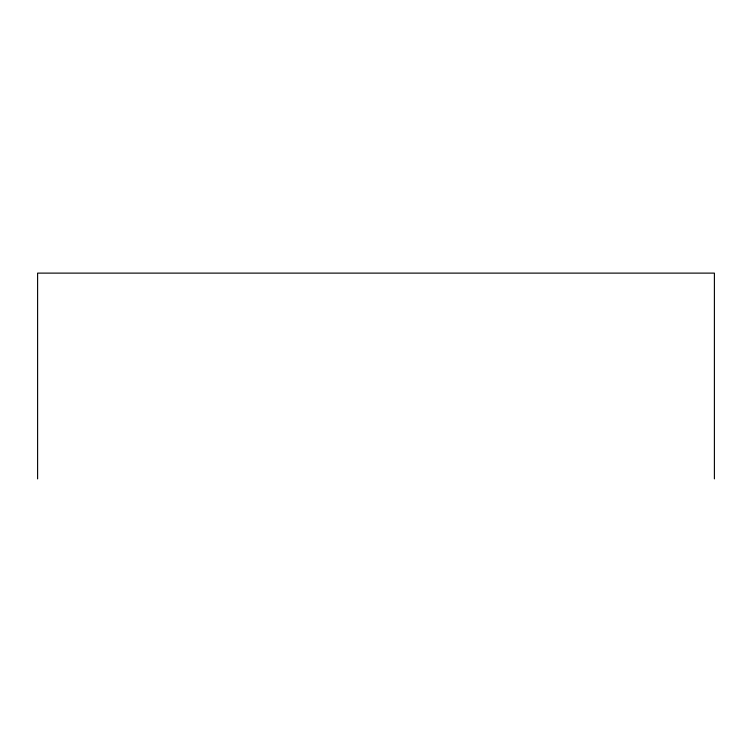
<?xml version="1.0" encoding="UTF-8"?>
<svg xmlns="http://www.w3.org/2000/svg" width="752" height="752" viewBox="0 0 752 752"><rect width="100%" height="100%" fill="white"/><g stroke="black" fill="none" stroke-linecap="round" stroke-linejoin="round"><path stroke-width="1.13" d="M714.4 478.883L714.4 273.117L37.6 273.117L37.6 478.883"/></g></svg>
